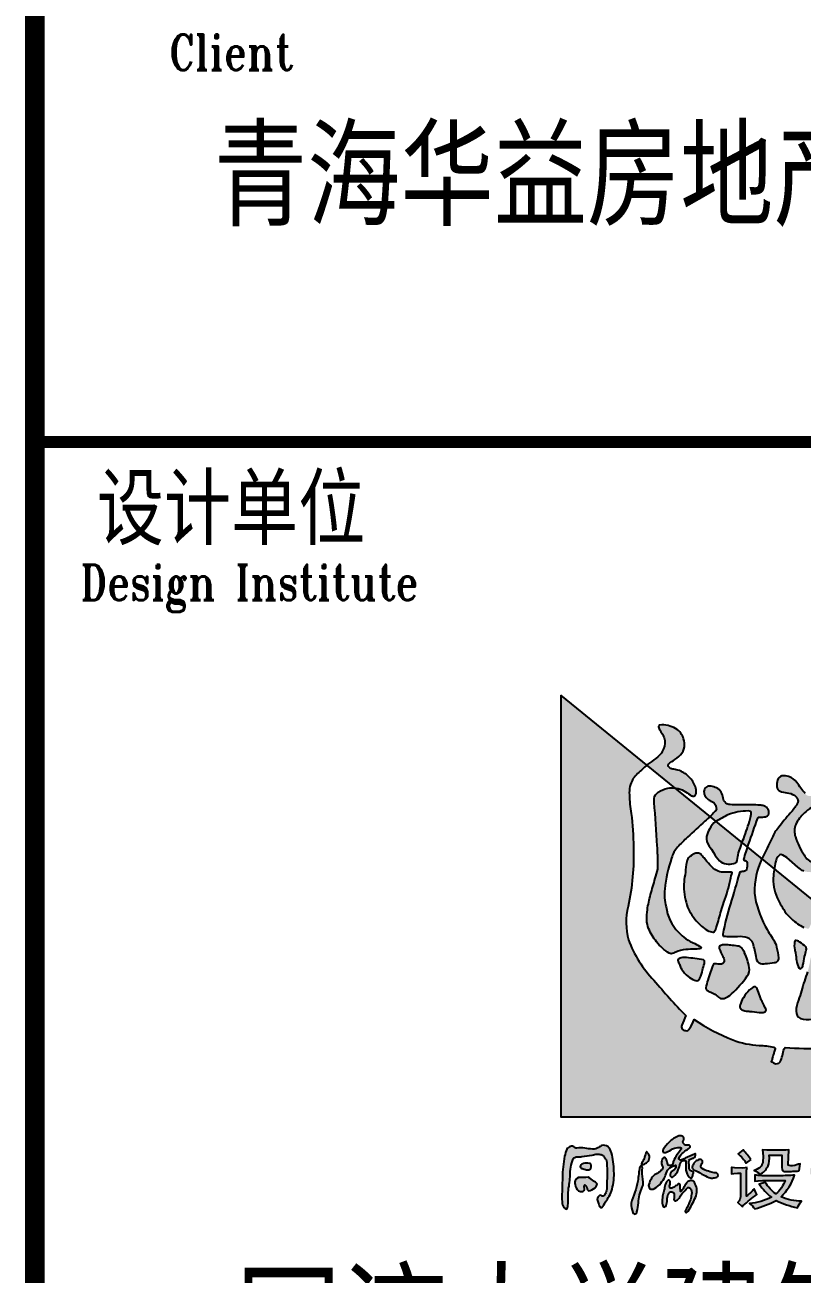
# Model space of a CAD drawing. Extents: x -1348811 to 123514, y -640545 to 749356.
# Drawn here: x -688279 to -686300, y 192568 to 195749 of the extents above; entities that cross this region are included whole.
import ezdxf
from ezdxf.enums import TextEntityAlignment as Align

# ---------------------------------------------------------------- set-up
doc = ezdxf.new("R2010")
doc.units = 0
doc.header["$LTSCALE"] = 10
doc.header["$MEASUREMENT"] = 0
doc.layers.get('0').update_dxf_attribs({"linetype": 'CONTINUOUS'})
doc.layers.add('STAIR', color=9, linetype='CONTINUOUS')
doc.layers.add('图框', color=7, linetype='CONTINUOUS')
doc.styles.add('TKZ1_tjhts.shx', font='tjromant.shx', dxfattribs={"bigfont": 'tjhts.shx'})
doc.styles.add('TKZ2_tjkts.shx', font='tjromant.shx', dxfattribs={"bigfont": 'tjkts.shx'})

# ---------------------------------------------------------------- blocks, each defined once
blk = doc.blocks.new('TJAD_TK_LOGO')
for points in [[(0.3088, 0.2387, -0.055111), (0.2978, 0.218, -0.399817), (0.2889, 0.2131, -0.15154), (0.2813, 0.2164, -0.301448), (0.2805, 0.2256, 0.010306), (0.2893, 0.248, -0.01851), (0.2158, 0.3296, -0.103184), (0.1567, 0.4231, -0.120959), (0.1559, 0.5005, 0.063512), (0.1683, 0.6375, 0.024265), (0.1633, 0.7157, -0.039016), (0.1589, 0.7586, -0.148803), (0.1672, 0.7952, -0.063522), (0.1899, 0.8185, -0.021561), (0.1991, 0.8269), (0, 0.9887), (0, 0.0136), (1.2, 0.0136), (0.9015, 0.2562, -0.02734), (0.8698, 0.2318, -0.056811), (0.8015, 0.1955, -0.043653), (0.7428, 0.1781, 0.070224), (0.7398, 0.1676, -0.155586), (0.7336, 0.1464, -0.268078), (0.7145, 0.1445, 0.046034), (0.7138, 0.1514, -0.10837), (0.7157, 0.158, 0.067272), (0.7193, 0.1723, 0.007869), (0.606, 0.1714, -0.018474), (0.519, 0.1742, 0.089356), (0.5135, 0.1595, -0.084297), (0.509, 0.1441, -0.378712), (0.4979, 0.1366, -0.129516), (0.4872, 0.1418, 0.010082), (0.4893, 0.1483, -0.06366), (0.4927, 0.1585, -0.047427), (0.496, 0.17, 0.412458), (0.4928, 0.175, 0.04646), (0.4591, 0.1791, -0.083304), (0.3984, 0.1918, -0.056916)], [(0.2775, 0.8514, 0.150805), (0.2864, 0.8696, 0.118181), (0.2844, 0.888, 0.061251), (0.2779, 0.9015, 0.110829), (0.2658, 0.9118, 0.065976), (0.2483, 0.9188, 0.129921), (0.2287, 0.9197, 0.40681), (0.2264, 0.9157, 0.07663), (0.2303, 0.907, -0.019502), (0.2369, 0.8958, -0.085799), (0.2406, 0.8843, -0.150999), (0.2351, 0.8585, -0.086307), (0.2248, 0.8465, -0.019332), (0.2062, 0.8326, 0.015742), (0.1991, 0.8269), (0.2636, 0.7745, -0.014783), (0.2672, 0.7742, -0.092021), (0.2852, 0.7675, -0.021612), (0.2992, 0.7583, 0.020501), (0.3016, 0.7569, -0.138406), (0.302, 0.7565, -0.004327), (0.3042, 0.7558, 0.041521), (0.3068, 0.7553, 0.017006), (0.3094, 0.7562, 0.175362), (0.3127, 0.7602, 0.115175), (0.3133, 0.7703, 0.133458), (0.3016, 0.7947, 0.090138), (0.282, 0.8113, 0.068529), (0.2674, 0.8165, -0.013934), (0.2566, 0.8189, -0.201719), (0.2496, 0.8239, -0.378426), (0.2504, 0.8307, -0.084166), (0.2598, 0.8373, 0.070184)], [(0.2636, 0.7745, 0.064867), (0.2476, 0.7736, 0.116531), (0.2256, 0.7646, 0.208218), (0.2161, 0.7503, 0.02194), (0.2164, 0.7413, -0.003556), (0.2234, 0.6402, -0.008585), (0.2249, 0.6059, -0.036626), (0.2244, 0.5869, -0.030322), (0.2188, 0.5654, 0.008639), (0.2079, 0.5277, 0.029199), (0.2005, 0.4927, 0.047639), (0.1991, 0.4689, 0.083135), (0.2032, 0.4501, 0.077424), (0.2218, 0.4185, 0.095524), (0.2514, 0.392, 0.133345), (0.2555, 0.391, 0.037671), (0.266, 0.3945, -0.074764), (0.2892, 0.4005, -0.017227), (0.3115, 0.4018, 0.103318), (0.3238, 0.4034, 0.529251), (0.3243, 0.406, 0.058891), (0.3103, 0.4144, -0.106556), (0.2722, 0.4408, -0.157893), (0.2439, 0.4997, -0.090292), (0.2406, 0.5406, -0.061166), (0.2567, 0.6121, -0.11155), (0.2702, 0.6374, -0.016825), (0.2934, 0.6606, -0.002917), (0.3335, 0.6973, 0.013927), (0.3452, 0.7082)], [(0.4736, 0.7314, 0.018572), (0.4732, 0.7314), (0.4732, 0.7318, 0.06936), (0.4703, 0.733, 0.047212), (0.46, 0.7347, 0.024282), (0.4431, 0.7352, -0.000753), (0.4115, 0.7353, -0.013374), (0.3921, 0.7358, -0.164458), (0.3817, 0.7396, -0.15617), (0.3755, 0.7508, 0.064833), (0.3714, 0.765, 0.17195), (0.3603, 0.7744, 0.077232), (0.3482, 0.7786, 0.099365), (0.3407, 0.7784, 0.128164), (0.3354, 0.7756, 0.199677), (0.3314, 0.766, 0.156287), (0.3348, 0.7545, 0.086381), (0.3434, 0.7463, 0.029794), (0.3514, 0.742, -0.218512), (0.3587, 0.7337, -0.050196), (0.3602, 0.726, -0.223734), (0.3564, 0.7197, -0.013892), (0.3452, 0.7082), (0.3589, 0.6971, -0.00619), (0.3868, 0.7123, -0.093205), (0.4339, 0.7212, -0.103421), (0.4394, 0.72, -0.384925), (0.4409, 0.717, -0.045853), (0.4384, 0.7029, -0.014561), (0.4233, 0.6576, 0.006316), (0.4195, 0.6478), (0.4323, 0.6374, -0.003465), (0.4348, 0.6445, -0.002724), (0.4557, 0.7043, -0.338072), (0.4611, 0.707, 0.005218), (0.4734, 0.7074, 0.309415), (0.4756, 0.7082, 0.132077), (0.4786, 0.7099, 0.147744), (0.4814, 0.7154, 0.135646), (0.4808, 0.7231, 0.18433)]]:
    blk.add_hatch(color=256).paths.add_polyline_path(points)
h = blk.add_hatch(color=256)
h.paths.add_polyline_path([(0.7123, 0.7547, 0.083086), (0.7078, 0.7611, 0.127732), (0.7011, 0.7644, 0.060999), (0.6727, 0.7685, 0.050289), (0.6488, 0.769, 0.061315), (0.6263, 0.7647, -0.058239), (0.6053, 0.759, -0.023274), (0.5769, 0.7559, -0.318074), (0.5654, 0.7615, -0.012807), (0.5459, 0.787, 0.176594), (0.5273, 0.8007, 0.141446), (0.5118, 0.8023, 0.254042), (0.5015, 0.7926, 0.094349), (0.5002, 0.7774, 0.272202), (0.5073, 0.7669, 0.06938), (0.523, 0.7632, -0.099001), (0.5405, 0.7575, -0.173209), (0.5486, 0.7467, -0.244282), (0.547, 0.7377, -0.042049), (0.5309, 0.7159, 0.019533), (0.5043, 0.6835, 0.074328), (0.4889, 0.6592, -0.003717), (0.4656, 0.6104), (0.4938, 0.5874, -0.03259), (0.4985, 0.6073, -0.114709), (0.5043, 0.6174), (0.5072, 0.6195), (0.5091, 0.6202), (0.5118, 0.6201), (0.5142, 0.6193), (0.5231, 0.6138), (0.5294, 0.6085), (0.5482, 0.5915), (0.5545, 0.5865), (0.5549, 0.5865, 0.137325), (0.5628, 0.5817, 0.052206), (0.5812, 0.5795, -0.039081), (0.5963, 0.5784, -0.061234), (0.5998, 0.5775, -0.389955), (0.6022, 0.5741, -0.015439), (0.6014, 0.5665, -0.009793), (0.5919, 0.5135, -0.001555), (0.5909, 0.5086), (0.6061, 0.4962, -0.005675), (0.6129, 0.5218, 0.021764), (0.6244, 0.5699, -0.037231), (0.6265, 0.5785, -0.166808), (0.6296, 0.5808, 0.014415), (0.6366, 0.5837, 0.232872), (0.6415, 0.5909, 0.087887), (0.641, 0.6009, 0.002273), (0.6378, 0.6149, -0.178357), (0.6381, 0.6188, -0.001216), (0.6509, 0.6596, -0.011476), (0.6643, 0.6991, -0.017032), (0.6756, 0.7288, -0.192629), (0.6888, 0.7399, -0.05264), (0.7021, 0.7447, 0.121865), (0.7115, 0.7475, 0.384919)])
h.paths.add_polyline_path([(0.5967, 0.7372, -0.021509), (0.6281, 0.7468, -0.053885), (0.6378, 0.7487, -0.363115), (0.652, 0.7407, -0.093078), (0.646, 0.7046, 0.023125), (0.6222, 0.6265, -0.067346), (0.6135, 0.6034, -0.278742), (0.6057, 0.5995, -0.067064), (0.5855, 0.6021, -0.223721), (0.5632, 0.6194, -0.070697), (0.543, 0.6609, -0.171192), (0.5437, 0.69, -0.090372), (0.5638, 0.7166, -0.097027)], flags=16)
h = blk.add_hatch(color=256)
h.paths.add_polyline_path([(0.4195, 0.6478), (0.3589, 0.6971, 0.122439), (0.3441, 0.6794, 0.077208), (0.3376, 0.6622, 0.221374), (0.3431, 0.6401, -0.044103), (0.3534, 0.6251, 0.092474), (0.3673, 0.6059, 0.149827), (0.383, 0.5987, 0.078107), (0.4006, 0.5996, 0.300992), (0.4085, 0.6066, 0.003448), (0.4116, 0.6244, -0.014936)])
h.paths.add_polyline_path([(0.4481, 0.5312, -0.118411), (0.4656, 0.6104), (0.4323, 0.6374, 0.013731), (0.4236, 0.6091, 0.354128), (0.4255, 0.6066, 0.149403), (0.4255, 0.6062, -0.033756), (0.429, 0.6051, -0.301225), (0.4322, 0.6016, -0.067966), (0.4306, 0.5853, -0.155357), (0.4255, 0.5826, -0.0383), (0.4175, 0.5813, 0.394404), (0.4141, 0.5771, -0.002997), (0.3933, 0.5061, 0.027314), (0.3759, 0.4366, 0.262389), (0.3769, 0.4312, 0.054171), (0.4093, 0.4301, -0.120269), (0.4322, 0.4278, -0.238212), (0.445, 0.4145, -0.030328), (0.4518, 0.3843, 0.177342), (0.4589, 0.3692, 0.189169), (0.4732, 0.3674, 0.024901), (0.4941, 0.3699, 0.43233), (0.5035, 0.3812, 0.054023), (0.4992, 0.4064, 0.072563), (0.4928, 0.4227, -0.024272), (0.4732, 0.4551, -0.09052)])
h.paths.add_polyline_path([(0.5909, 0.5086), (0.4938, 0.5874, 0.02545), (0.492, 0.5716, 0.128799), (0.5009, 0.5201, 0.044216), (0.5216, 0.4843, 0.076323), (0.548, 0.4604, 0.034366), (0.5624, 0.4519, 0.076032), (0.5722, 0.4489, 0.341488), (0.575, 0.4509, 0.069217), (0.5844, 0.4795, 0.009229)])
h.paths.add_polyline_path([(0.6061, 0.4962, 0.003269), (0.6024, 0.4814, 0.051211), (0.5967, 0.4451, 0.204101), (0.5987, 0.435, -0.011598), (0.6232, 0.4203, -0.044991), (0.6598, 0.3936, -0.200983), (0.6695, 0.3801, -0.006426), (0.6785, 0.3385, 0.079721), (0.6871, 0.3112, 0.326464), (0.6907, 0.3094, 0.087838), (0.6948, 0.3111, 0.087656), (0.7146, 0.3317, 0.286319), (0.7196, 0.3603, 0.076349), (0.7011, 0.3885, -0.160397), (0.6755, 0.4398), (0.6755, 0.4398)])
h.paths.add_polyline_path([(0.8517, 0.2966), (0.7903, 0.3465, 0.007087), (0.7769, 0.3013, 0.070922), (0.7741, 0.2754, 0.248353), (0.779, 0.265, 0.199635), (0.7954, 0.2684, -0.006886), (0.8134, 0.2746, 0.05678), (0.8467, 0.293, 0.006803)])
h = blk.add_hatch(color=256)
h.paths.add_polyline_path([(0.393, 0.5629, -0.011586), (0.3965, 0.5787, 0.253288), (0.3961, 0.5791, 0.095247), (0.3878, 0.5795, -0.0106), (0.3763, 0.5795, -0.133876), (0.3608, 0.5833, -0.082431), (0.3451, 0.5964, -0.01622), (0.3317, 0.6124, 0.042319), (0.324, 0.621, 0.140851), (0.3172, 0.6238, 0.145933), (0.3085, 0.6218, 0.038492), (0.302, 0.6178), (0.3016, 0.6178, 0.000616), (0.3, 0.6162, 0.032553), (0.2979, 0.6148, 0.095329), (0.2942, 0.6103, 0.096767), (0.2905, 0.5971, -0.001525), (0.2876, 0.5737, 0.034244), (0.285, 0.5522, 0.085899), (0.2916, 0.5041, 0.097395), (0.3137, 0.4669, 0.083463), (0.3395, 0.445, 0.098864), (0.3517, 0.4407, 0.30663), (0.3559, 0.443, 0.075685), (0.3606, 0.4535, 0.009946), (0.371, 0.4905, -0.023424), (0.3776, 0.5099, 0.034776)])
h.paths.add_polyline_path([(0.3331, 0.3723, 0.321528), (0.3303, 0.3767, 0.021484), (0.2909, 0.382, 0.022843), (0.2815, 0.3822, 0.102534), (0.2763, 0.381, 0.130045), (0.2718, 0.3783, 0.267367), (0.2712, 0.3737, -0.005872), (0.2757, 0.3643, 0.058515), (0.2798, 0.3554, 0.081344), (0.2949, 0.3383, 0.099387), (0.3095, 0.3298, 0.035917), (0.3152, 0.3284, 0.245908), (0.3185, 0.3297, 0.105203), (0.327, 0.3486, -0.034055), (0.3316, 0.3653, 0.056891)])
h.paths.add_polyline_path([(0.4315, 0.3396, 0.245812), (0.436, 0.3593, 0.065072), (0.4255, 0.3925, 0.134826), (0.4253, 0.3934, -0.114996), (0.4251, 0.3945, 0.061748), (0.4182, 0.4045, 0.16919), (0.4099, 0.4088, 0.009694), (0.3932, 0.4108, 0.017654), (0.3823, 0.4116, 0.044621), (0.3745, 0.4112, 0.15913), (0.3675, 0.4082, 0.263058), (0.3666, 0.4036, 0.037983), (0.3754, 0.3845, -0.091013), (0.3784, 0.3745, -0.183458), (0.3763, 0.3696, -0.186991), (0.3705, 0.3666, -0.076588), (0.3638, 0.3668, 0.012233), (0.357, 0.368, 0.175338), (0.3532, 0.367, 0.023216), (0.3404, 0.3302, 0.04069), (0.3358, 0.3123, 0.28537), (0.3389, 0.3059, 0.048651), (0.3472, 0.3023, -0.083296), (0.3595, 0.2951, 0.044689), (0.3674, 0.2887, 0.196761), (0.3781, 0.2876, 0.127879), (0.3954, 0.2982, 0.050671)])
h.paths.add_polyline_path([(0.4633, 0.2851, 0.013244), (0.4608, 0.2933, 0.042352), (0.4538, 0.3106, 0.086452), (0.451, 0.3142, 0.181931), (0.4475, 0.3144, 0.105167), (0.437, 0.3071, 0.063777), (0.4225, 0.2892, 0.079039), (0.415, 0.2726, 0.295118), (0.4173, 0.2626, 0.12746), (0.4262, 0.259, 0.051219), (0.4378, 0.2577, -0.006938), (0.4592, 0.2552, 0.101871), (0.4716, 0.2561, 0.282022), (0.4753, 0.2604, 0.127329), (0.4734, 0.2662), (0.4732, 0.2662, -0.004335)])
h.paths.add_polyline_path([(0.6577, 0.3076, -0.058552), (0.6453, 0.3355, -0.043685), (0.6412, 0.3591, 0.088622), (0.6365, 0.3722, 0.151789), (0.6215, 0.3846, -0.046532), (0.6062, 0.3942, 0.04555), (0.5995, 0.3981, 0.043142), (0.5967, 0.3991), (0.5966, 0.3994, 0.251715), (0.5858, 0.3963, 0.137334), (0.5764, 0.371, -0.022108), (0.5712, 0.349, 0.025269), (0.5573, 0.3052, -0.028381), (0.5499, 0.2836, 0.095667), (0.5444, 0.258, 0.266705), (0.5545, 0.2414, 0.133638), (0.5811, 0.2399, 0.117773), (0.6341, 0.259, 0.081266), (0.6603, 0.2854, 0.080524), (0.6632, 0.2917), (0.6632, 0.292), (0.6636, 0.2924), (0.6636, 0.2952), (0.6632, 0.2952, 0.059624)])
h.paths.add_polyline_path([(0.5675, 0.4064, 0.121011), (0.5636, 0.4099, 0.051248), (0.5498, 0.4198, 0.077555), (0.5447, 0.4219, 0.238499), (0.5422, 0.4212, 0.167798), (0.5412, 0.4181, 0.09655), (0.5414, 0.3999, -0.014406), (0.5433, 0.3923, -0.00033), (0.5454, 0.375, 0.1059), (0.5513, 0.3573, 0.313865), (0.5557, 0.3565, 0.231713), (0.5604, 0.3643, 0.026659), (0.5643, 0.3846, -0.007425), (0.5681, 0.3998, 0.16995)])
h.paths.add_polyline_path([(0.6788, 0.2495, 0.082015), (0.6802, 0.2581, 0.360369), (0.6746, 0.2636, 0.094324), (0.6683, 0.2635, 0.109868), (0.6658, 0.2629, -0.017853), (0.6636, 0.2619), (0.6632, 0.2619, 0.095638), (0.6515, 0.2506, 0.069381), (0.6467, 0.2423, 0.391778), (0.6489, 0.2376, 0.16265), (0.6584, 0.2374, 0.029698), (0.6632, 0.2387), (0.6636, 0.2387, 0.027865), (0.6738, 0.2427, 0.232972)])
h.paths.add_polyline_path([(0.7651, 0.3086, -0.00792), (0.7663, 0.3122, -0.04061), (0.7673, 0.3161, 0.057732), (0.7686, 0.323, 0.231089), (0.7664, 0.3309, 0.223752), (0.7548, 0.3302, 0.032861), (0.7336, 0.3152, -0.012035), (0.7156, 0.3033, 0.160241), (0.7001, 0.2874, 0.160304), (0.6998, 0.2673, 0.221951), (0.7087, 0.2557, 0.080228), (0.7255, 0.2484, 0.124433), (0.7414, 0.2473, 0.177577), (0.7482, 0.2548, 0.06059), (0.7578, 0.2826, -0.013372)])
h = blk.add_hatch(color=256)
h.paths.add_polyline_path([(0.1087, -0.0549, 0.215782), (0.0955, -0.0527, 0.067417), (0.0878, -0.0572, -0.168397), (0.0723, -0.0608, -0.018722), (0.0557, -0.0587, 0.069135), (0.0371, -0.0584, -0.211583), (0.0322, -0.0571, 0.012327), (0.0271, -0.0542, 0.18165), (0.0227, -0.0546, 0.234564), (0.0145, -0.0607, 0.06939), (0.0092, -0.0773, 0.040114), (0.004, -0.1264, 0.00862), (0.0038, -0.1509, 0.034302), (0.0033, -0.1865, 0.240525), (0.0113, -0.1992, 0.151405), (0.014, -0.1995, 0.254247), (0.0165, -0.1924, 0.038225), (0.0174, -0.1663, -0.061608), (0.0194, -0.1463, 0.026815), (0.0223, -0.1127, -0.054652), (0.0257, -0.0929, -0.028262), (0.0289, -0.0835, -0.253686), (0.0385, -0.0789, 0.007206), (0.0489, -0.0782, -0.006599), (0.0729, -0.0746, 0.009999), (0.0841, -0.0723, -0.062381), (0.0934, -0.0735, -0.15567), (0.0993, -0.0771, -0.051163), (0.1052, -0.0853, -0.102101), (0.1065, -0.0911, -0.03095), (0.1072, -0.1291, 0.010088), (0.1069, -0.1503, -0.131285), (0.1038, -0.1627, -0.019629), (0.1006, -0.1683, -0.485137), (0.0962, -0.1696, 0.001583), (0.093, -0.1677, 0.165296), (0.0875, -0.1704, 0.24859), (0.0847, -0.1785, 0.066176), (0.0882, -0.1886, 0.038595), (0.0909, -0.1945, 0.378365), (0.0951, -0.1957, 0.077759), (0.1038, -0.1826, 0.016012), (0.1121, -0.17, 0.054651), (0.1183, -0.1552, 0.087206), (0.1231, -0.1116, 0.064902), (0.1173, -0.0684, 0.144064)])
h.paths.add_polyline_path([(0.0629, -0.0931), (0.0559, -0.0934), (0.0526, -0.0942), (0.0487, -0.0957), (0.0473, -0.0971), (0.0457, -0.0999, 0.333571), (0.0462, -0.1038, 0.045952), (0.0523, -0.1067, 0.064784), (0.0622, -0.1092, 0.210865), (0.0684, -0.1072, 0.127927), (0.0706, -0.102, 0.211886), (0.0696, -0.0958, 0.12013), (0.0674, -0.0941)], flags=17)
h.paths.add_polyline_path([(0.058, -0.146, -0.039434), (0.0609, -0.152, 0.054133), (0.0642, -0.1578, 0.123184), (0.0796, -0.1504, 0.140353), (0.0842, -0.1429, 0.284617), (0.0828, -0.1391, -0.012464), (0.0763, -0.135, 0.016141), (0.0639, -0.1258, -0.029736), (0.0406, -0.1269, -0.149024), (0.0367, -0.13, 0.190304), (0.0335, -0.134, 0.089845), (0.0332, -0.143, 0.171078), (0.0413, -0.1572, 0.249801), (0.0503, -0.1586, 0.378768), (0.055, -0.1529, 0.031236), (0.054, -0.1458), (0.0561, -0.1439)], flags=17)
h.paths.add_polyline_path([(0.1936, -0.0808, -0.130766), (0.1929, -0.0832, -0.049), (0.1889, -0.0904, 0.175351), (0.1867, -0.0955, 0.389375), (0.1886, -0.0971, 0.146359), (0.1966, -0.0935, 0.079034), (0.2024, -0.0886, 0.101244), (0.205, -0.0836, 0.132531), (0.2051, -0.0769, 0.067751), (0.2031, -0.0722, 0.050259), (0.1996, -0.0676, 0.454265), (0.198, -0.0678, 0.06765), (0.196, -0.0731, 0.007561)])
h.paths.add_polyline_path([(0.189, -0.104, 0.313541), (0.1862, -0.1002, 0.335576), (0.1832, -0.1018, 0.015792), (0.1784, -0.1349, -0.057755), (0.1712, -0.1608, 0.000363), (0.1628, -0.1859, 0.094511), (0.1671, -0.2072, 0.230423), (0.1705, -0.2113, 0.369117), (0.1764, -0.2058, 0.039319), (0.18, -0.1854, -0.109188), (0.1887, -0.1489, 0.00425), (0.1908, -0.1434, 0.032369), (0.1887, -0.118, -0.025515)])
h.paths.add_polyline_path([(0.251, -0.0452, 0.093827), (0.2363, -0.0633, 0.302072), (0.2373, -0.0679, 0.296548), (0.2444, -0.0681, 0.04254), (0.259, -0.0604, -0.129019), (0.2753, -0.0571, -0.117204), (0.2785, -0.0581, -0.328405), (0.2786, -0.0608, -0.051459), (0.2703, -0.0723, 0.085646), (0.2604, -0.09, 0.031903), (0.2597, -0.0932, -0.315533), (0.2562, -0.0979, -0.134544), (0.2509, -0.099, -0.408117), (0.2479, -0.0961, 0.035639), (0.2445, -0.0851, 0.084333), (0.2416, -0.0806, 0.358627), (0.239, -0.0802, 0.227473), (0.2329, -0.092, 0.148882), (0.235, -0.0994, -0.254787), (0.2358, -0.1059, -0.110418), (0.229, -0.1131, -0.032156), (0.2173, -0.1207, 0.122106), (0.2102, -0.1279, 0.074479), (0.2035, -0.1443, 0.233421), (0.2058, -0.152, 0.316166), (0.2167, -0.1523, 0.122903), (0.2315, -0.1397, 0.056501), (0.2413, -0.1246, -0.025506), (0.2474, -0.11, -0.174643), (0.2597, -0.1006, 0.004602), (0.2657, -0.0979, -0.251477), (0.2643, -0.107, -0.130218), (0.2586, -0.1116, 0.16089), (0.2539, -0.1165, 0.172735), (0.253, -0.123, 0.448793), (0.2607, -0.1246, 0.141971), (0.272, -0.1086, 0.057248), (0.2765, -0.0945, -0.334885), (0.2836, -0.0873, -0.076773), (0.2877, -0.0871, -0.545841), (0.2894, -0.0894, -0.008092), (0.2895, -0.1045, 0.139136), (0.2949, -0.1235, 0.144746), (0.301, -0.1277, 0.355116), (0.3041, -0.1263, 0.046986), (0.3064, -0.118, 0.052614), (0.3072, -0.1148, 0.237681), (0.3057, -0.1128, 0.025436), (0.3015, -0.1114, -0.354836), (0.298, -0.1075, -0.049448), (0.2968, -0.0935, -0.035628), (0.2969, -0.0883, -0.387964), (0.3001, -0.084, -0.009611), (0.3071, -0.0814, 0.187317), (0.3113, -0.0778, 0.232403), (0.3115, -0.0721, 0.143525), (0.3105, -0.0719, 0.022411), (0.2879, -0.0821, -0.00319), (0.2795, -0.086, -0.206179), (0.276, -0.0863, -0.165764), (0.2735, -0.0838, -0.217969), (0.274, -0.0802, -0.110096), (0.2841, -0.0684, -0.031862), (0.2964, -0.0594, 0.078929), (0.2994, -0.0567, 0.264707), (0.2996, -0.0548, 0.034215), (0.298, -0.0525, 0.174735), (0.2957, -0.0516, 0.001752), (0.2917, -0.0518, -0.177458), (0.2867, -0.0505, -0.140307), (0.2831, -0.0469, -0.275752), (0.2842, -0.0412, 0.167681), (0.2852, -0.035, 0.301407), (0.2787, -0.0302, 0.08311), (0.273, -0.0304, 0.130737)])
h.paths.add_polyline_path([(0.3265, -0.1185, 0.027579), (0.3434, -0.1267, 0.154526), (0.3537, -0.1275, 0.082415), (0.3631, -0.1246, 0.312986), (0.3634, -0.1187, 0.221824), (0.3602, -0.1161, 0.031656), (0.355, -0.1158, -0.00721), (0.3422, -0.1122, -0.071904), (0.3274, -0.106, -0.267193), (0.324, -0.1005, -0.023267), (0.3278, -0.0922, 0.395574), (0.3247, -0.0851, 0.188464), (0.3166, -0.0869, 0.051998), (0.3107, -0.0902, 0.108508), (0.3062, -0.0972, 0.200123), (0.3045, -0.1041, 0.191616), (0.3078, -0.1086, -0.01282)])
h.paths.add_polyline_path([(0.3061, -0.1345, 0.188222), (0.2987, -0.1344, 0.20573), (0.2909, -0.1393, 0.018376), (0.2852, -0.1492, -0.117409), (0.2773, -0.1592, -0.060927), (0.2765, -0.1465, 0.215117), (0.2745, -0.1419, 0.470033), (0.2699, -0.1433, -0.045545), (0.2616, -0.1486, -0.074224), (0.2553, -0.1514, -0.568137), (0.252, -0.1485, -0.07678), (0.2526, -0.1441, 0.100197), (0.2529, -0.1346, 0.387299), (0.2502, -0.1327, 0.118665), (0.2478, -0.1338, 0.185429), (0.2406, -0.1469, -0.018374), (0.2387, -0.1583, 0.026924), (0.2355, -0.1694, -0.013447), (0.2349, -0.18, 0.097057), (0.2361, -0.1921, 0.277047), (0.2398, -0.1951, 0.192921), (0.2429, -0.1932, 0.125735), (0.2464, -0.1796, -0.084178), (0.2486, -0.1648, -0.292454), (0.2566, -0.1598, -0.427415), (0.2627, -0.1662, -0.039723), (0.2621, -0.1773, 0.744354), (0.2674, -0.1794, 0.173973), (0.2753, -0.1721, -0.079593), (0.2831, -0.1615, 0.037997), (0.2923, -0.1518, -0.536451), (0.3002, -0.1519, -0.220641), (0.3027, -0.1657, -0.033334), (0.3, -0.1785, -0.02197), (0.2922, -0.1962, -0.036413), (0.288, -0.2042, 0.059035), (0.2879, -0.2046, 0.221247), (0.2894, -0.2077, 0.229092), (0.2907, -0.2079, 0.104052), (0.2938, -0.2056, 0.039622), (0.3034, -0.1893, 0.031663), (0.3116, -0.1728, 0.083922), (0.3151, -0.1559, 0.095464), (0.3114, -0.1418, 0.118136)])
h.paths.add_polyline_path([(0.4291, -0.0935), (0.4405, -0.0853, 0.028783), (0.4221, -0.0627), (0.4102, -0.0715, -0.06685)])
h.paths.add_polyline_path([(0.4215, -0.1047), (0.4022, -0.1042), (0.3969, -0.1036), (0.3948, -0.1036), (0.3948, -0.1181), (0.4007, -0.1176), (0.4092, -0.1169), (0.4158, -0.1168), (0.4158, -0.1709, -0.223037), (0.4102, -0.1829, -0.003297), (0.4095, -0.1842), (0.42, -0.1936, 0.201777), (0.4221, -0.1917, -0.033526), (0.4536, -0.1659, -0.02738), (0.4473, -0.1527, -0.067274), (0.4298, -0.1697, -0.004515), (0.43, -0.112, -0.051491), (0.4312, -0.1036)])
h.paths.add_polyline_path([(0.4681, -0.0776), (0.4676, -0.0915, -0.202539), (0.4614, -0.1024, -0.066868), (0.4473, -0.1105, -0.101276), (0.4613, -0.1193, 0.145344), (0.4788, -0.1017, 0.140249), (0.4824, -0.0753, -0.003162), (0.5118, -0.0753, -0.016144), (0.5113, -0.0906, 0.052901), (0.5122, -0.1087, 0.214665), (0.5146, -0.1118, 0.093296), (0.5153, -0.1118, 0.137117), (0.5238, -0.1126, 0.000424), (0.5373, -0.1123, 0.022294), (0.5517, -0.1112), (0.5538, -0.0948), (0.5502, -0.0961), (0.5458, -0.0974), (0.5419, -0.0985), (0.5363, -0.0994), (0.5323, -0.0995), (0.5266, -0.0985), (0.5261, -0.0963), (0.5266, -0.0805), (0.5279, -0.0627), (0.5208, -0.0631), (0.5109, -0.0633), (0.4981, -0.0633), (0.4859, -0.0633), (0.4771, -0.0632), (0.4669, -0.0627)])
h.paths.add_polyline_path([(0.5056, -0.1225, -0.002263), (0.4652, -0.1224, -0.028919), (0.4487, -0.1207), (0.4487, -0.1351), (0.4568, -0.134), (0.467, -0.1332, -0.001197), (0.5012, -0.1332, 0.000411), (0.5195, -0.1332, -0.117897), (0.4977, -0.1647, -0.081518), (0.4732, -0.1382), (0.4592, -0.142, 0.067412), (0.4873, -0.1722, -0.099344), (0.4368, -0.1867, -0.117302), (0.4487, -0.1993, 0.051291), (0.4985, -0.1798, 0.052048), (0.5475, -0.1968, -0.102524), (0.5573, -0.1817, -0.086164), (0.5097, -0.1716, 0.112398), (0.5412, -0.1212, -0.018709)])
h.paths.add_polyline_path([(0.6036, -0.1181), (0.6036, -0.1747, -0.094232), (0.598, -0.1829), (0.6085, -0.1968), (0.647, -0.1609), (0.64, -0.147), (0.619, -0.1691), (0.619, -0.1241, -0.058001), (0.6207, -0.1057, 0.319569), (0.6199, -0.1049, 0.045142), (0.6064, -0.1062, 0.020451), (0.5944, -0.1061, -0.034776), (0.5777, -0.1049), (0.5777, -0.1193, -0.030546)])
h.paths.add_polyline_path([(0.6099, -0.0601), (0.5952, -0.0664, -0.049542), (0.6141, -0.0941), (0.6302, -0.0872, 0.030356)])
h.paths.add_polyline_path([(0.6595, -0.1054, -0.019379), (0.6351, -0.1042), (0.6351, -0.1193, -0.02608), (0.6603, -0.1181), (0.682, -0.1181), (0.682, -0.1729, -0.021278), (0.6806, -0.2012), (0.6974, -0.2012, -0.017067), (0.6967, -0.1716), (0.6967, -0.1181), (0.7148, -0.1181, -0.024313), (0.7409, -0.1193), (0.7409, -0.1042, -0.018656), (0.7103, -0.1055), (0.6967, -0.1055), (0.6967, -0.0765, -0.143011), (0.7016, -0.0589, 0.162811), (0.697, -0.0572, 0.035376), (0.6847, -0.0564, 0.004148), (0.6806, -0.0564, -0.046173), (0.6819, -0.0675, -0.00345), (0.682, -0.1055, -0.001359)])
h.paths.add_polyline_path([(0.7665, -0.0695), (0.7665, -0.0854), (0.8078, -0.0854), (0.8078, -0.2004), (0.8257, -0.2004), (0.8257, -0.0854), (0.867, -0.0854), (0.867, -0.0695)])
h.paths.add_polyline_path([(0.9301, -0.1569, -0.040499), (0.9291, -0.1744, -0.3078), (0.915, -0.1875, -0.189438), (0.8973, -0.1845, -0.186489), (0.89, -0.1721, -0.07743), (0.8894, -0.158), (0.8723, -0.158, 0.198241), (0.8816, -0.1938, 0.214326), (0.9098, -0.2039, 0.249549), (0.9415, -0.1907, 0.135294), (0.948, -0.1641), (0.948, -0.0695), (0.9301, -0.0695)])
h.paths.add_polyline_path([(1.0285, -0.0695), (1.0088, -0.0695), (0.9602, -0.2004), (0.9786, -0.2004), (0.9926, -0.1613), (1.0441, -0.1613), (1.0579, -0.2004), (1.0772, -0.2004)])
h.paths.add_polyline_path([(1.0186, -0.0882), (1.0389, -0.146), (0.9981, -0.146)], flags=16)
h.paths.add_polyline_path([(1.0908, -0.0695), (1.0908, -0.2004), (1.1399, -0.2004, 0.229129), (1.182, -0.1827, 0.179316), (1.1971, -0.1343, 0.181564), (1.1826, -0.0858, 0.220204), (1.1406, -0.0695)])
h.paths.add_polyline_path([(1.1086, -0.0846), (1.1391, -0.0846, -0.337188), (1.1746, -0.1078, -0.124189), (1.1773, -0.1517, -0.40123), (1.1391, -0.1844), (1.1086, -0.1844)], flags=16)
blk.add_lwpolyline([(0, 0.9887), (0, 0.0136), (1.2, 0.0136)], close=True)
for points in [[(0.5654, 0.7615, -0.012807), (0.5459, 0.787, 0.176594), (0.5273, 0.8007, 0.141446), (0.5118, 0.8023, 0.254042), (0.5015, 0.7926, 0.094349), (0.5002, 0.7774, 0.272202), (0.5073, 0.7669, 0.06938), (0.523, 0.7632, -0.099001), (0.5405, 0.7575, -0.176084), (0.5487, 0.7465, -0.238335), (0.547, 0.7377, -0.042049), (0.5309, 0.7159, 0.019533), (0.5043, 0.6835, 0.074328), (0.4889, 0.6592, -0.003717), (0.4656, 0.6104, 0.118412), (0.4481, 0.5312, 0.09052), (0.4732, 0.4551, 0.024272), (0.4928, 0.4227, -0.072563), (0.4992, 0.4064, -0.054023), (0.5035, 0.3812, -0.43233), (0.4941, 0.3699, -0.024901), (0.4732, 0.3674, -0.189169), (0.4589, 0.3692, -0.177342), (0.4518, 0.3843, 0.030328), (0.445, 0.4145, 0.238212), (0.4322, 0.4278, 0.120269), (0.4093, 0.4301, -0.054171), (0.3769, 0.4312, -0.262389), (0.3759, 0.4366, -0.027314), (0.3933, 0.5061, 0.002997), (0.4141, 0.5771, -0.42145), (0.4179, 0.5814, 0.036527), (0.4255, 0.5826, 0.155357), (0.4306, 0.5853, 0.067966), (0.4322, 0.6016, 0.301225), (0.429, 0.6051, 0.033756), (0.4255, 0.6062, -0.149403), (0.4255, 0.6066, -0.354128), (0.4236, 0.6091, -0.017197), (0.4348, 0.6445, -0.010154), (0.4348, 0.6445, -0.002724), (0.4557, 0.7043, -0.338072), (0.4611, 0.707, 0.005218), (0.4734, 0.7074, 0.309415), (0.4756, 0.7082, 0.132077), (0.4786, 0.7099, 0.147744), (0.4814, 0.7154, 0.135646), (0.4808, 0.7231, 0.18433), (0.4736, 0.7314, 0.018572), (0.4732, 0.7314), (0.4732, 0.7318, 0.071117), (0.4702, 0.733, 0.046841), (0.46, 0.7347, 0.024282), (0.4431, 0.7352, -0.000753), (0.4115, 0.7353, -0.013374), (0.3921, 0.7358, -0.164458), (0.3817, 0.7396, -0.15617), (0.3755, 0.7508, 0.064833), (0.3714, 0.765, 0.17195), (0.3603, 0.7744, 0.077232), (0.3482, 0.7786, 0.099365), (0.3407, 0.7784, 0.128164), (0.3354, 0.7756, 0.199677), (0.3314, 0.766, 0.156287), (0.3348, 0.7545, 0.086381), (0.3434, 0.7463, 0.029794), (0.3514, 0.742, -0.218512), (0.3587, 0.7337, -0.050196), (0.3602, 0.726, -0.223734), (0.3564, 0.7197, -0.027824), (0.3335, 0.6973, 0.002917), (0.2934, 0.6606, 0.016825), (0.2702, 0.6374, 0.11155), (0.2567, 0.6121, 0.061166), (0.2406, 0.5406, 0.090292), (0.2439, 0.4997, 0.157893), (0.2722, 0.4408, 0.106556), (0.3103, 0.4144, -0.057352), (0.324, 0.4062, -0.620281), (0.3238, 0.4034, -0.103318), (0.3115, 0.4018, 0.017227), (0.2892, 0.4005, 0.074764), (0.266, 0.3945, -0.037671), (0.2555, 0.391, -0.146442), (0.2511, 0.3922, -0.094541), (0.2218, 0.4185, -0.075684), (0.2035, 0.4493, -0.086697), (0.1991, 0.4689, -0.047639), (0.2005, 0.4927, -0.029199), (0.2079, 0.5277, -0.008639), (0.2188, 0.5654, 0.030322), (0.2244, 0.5869, 0.036626), (0.2249, 0.6059, 0.008585), (0.2234, 0.6402, 0.003541), (0.2164, 0.7409, -0.022961), (0.2161, 0.7503, -0.208218), (0.2256, 0.7646, -0.116531), (0.2476, 0.7736, -0.079727), (0.2672, 0.7742, -0.092021), (0.2852, 0.7675, -0.021612), (0.2992, 0.7583, 0.020501), (0.3016, 0.7569, -0.138406), (0.302, 0.7565, -0.004327), (0.3042, 0.7558, 0.041521), (0.3068, 0.7553, 0.017006), (0.3094, 0.7562, 0.218913), (0.313, 0.7614, 0.100805), (0.3133, 0.7703, 0.133458), (0.3016, 0.7947, 0.090138), (0.282, 0.8113, 0.068529), (0.2674, 0.8165, -0.013934), (0.2566, 0.8189, -0.201719), (0.2496, 0.8239, -0.33618), (0.2499, 0.8301, -0.089843), (0.2598, 0.8373, 0.067656), (0.2769, 0.8508, 0.15691), (0.2864, 0.8696, 0.118181), (0.2844, 0.888, 0.061251), (0.2779, 0.9015, 0.110829), (0.2658, 0.9118, 0.065976), (0.2483, 0.9188, 0.126476), (0.2292, 0.9198, 0.453262), (0.2264, 0.9157, 0.07663), (0.2303, 0.907, -0.019502), (0.2369, 0.8958, -0.085799), (0.2406, 0.8843, -0.150999), (0.2351, 0.8585, -0.086307), (0.2248, 0.8465, -0.019332), (0.2062, 0.8326, 0.037315), (0.1899, 0.8185, 0.063522), (0.1672, 0.7952, 0.148803), (0.1589, 0.7586, 0.039016), (0.1633, 0.7157, -0.024265), (0.1683, 0.6375, -0.063512), (0.1559, 0.5005, 0.120959), (0.1567, 0.4231, 0.103184), (0.2158, 0.3296, 0.01851), (0.2893, 0.248, -0.010306), (0.2805, 0.2256, 0.301448), (0.2813, 0.2164, 0.15154), (0.2889, 0.2131, 0.399817), (0.2978, 0.218, 0.055111), (0.3088, 0.2387, 0.056916), (0.3984, 0.1918, 0.083304), (0.4591, 0.1791, -0.046418), (0.4928, 0.175, -0.509372), (0.4955, 0.1688, 0.042269), (0.4927, 0.1585, 0.06366), (0.4893, 0.1483, -0.010082), (0.4872, 0.1418, 0.129516), (0.4979, 0.1366, 0.378712), (0.509, 0.1441, 0.084297), (0.5135, 0.1595, -0.089356), (0.519, 0.1742, 0.018474), (0.606, 0.1714, -0.007869)], [(0.6281, 0.7468, 0.021509), (0.5967, 0.7372, 0.097027), (0.5638, 0.7166, 0.090372), (0.5437, 0.69, 0.169889), (0.5429, 0.6611, 0.071038), (0.5632, 0.6194, 0.223721), (0.5855, 0.6021, 0.067064), (0.6057, 0.5995, 0.278742), (0.6135, 0.6034, 0.067346), (0.6222, 0.6265, -0.023125), (0.646, 0.7046, 0.093078), (0.652, 0.7407, 0.363115), (0.6378, 0.7487, 0.053885), (0.6281, 0.7468, 6.810958)], [(0.4339, 0.7212, 0.093231), (0.3868, 0.7123, 0.00619), (0.3589, 0.6971, 0.122439), (0.3441, 0.6794, 0.077208), (0.3376, 0.6622, 0.223971), (0.3433, 0.6399, -0.043458), (0.3534, 0.6251, 0.092474), (0.3673, 0.6059, 0.149827), (0.383, 0.5987, 0.078107), (0.4006, 0.5996, 0.300992), (0.4085, 0.6066, 0.003448), (0.4116, 0.6244, -0.021253), (0.4233, 0.6576, 0.014561), (0.4384, 0.7029, 0.045853), (0.4409, 0.717, 0.360509), (0.4396, 0.7199, 0.107188), (0.4339, 0.7212, -16745.559379)], [(0.3961, 0.5791, 0.094892), (0.3878, 0.5795, -0.0106), (0.3763, 0.5795, -0.133876), (0.3608, 0.5833, -0.082431), (0.3451, 0.5964, -0.01622), (0.3317, 0.6124, 0.042319), (0.324, 0.621, 0.140851), (0.3172, 0.6238, 0.145933), (0.3085, 0.6218, 0.038492), (0.302, 0.6178), (0.3016, 0.6178, 0.000616), (0.3, 0.6162, 0.031804), (0.298, 0.6148, 0.096292), (0.2942, 0.6103, 0.096767), (0.2905, 0.5971, -0.001525), (0.2876, 0.5737, 0.034244), (0.285, 0.5522, 0.085899), (0.2916, 0.5041, 0.097395), (0.3137, 0.4669, 0.083463), (0.3395, 0.445, 0.098864), (0.3517, 0.4407, 0.30663), (0.3559, 0.443, 0.075685), (0.3606, 0.4535, 0.009946), (0.371, 0.4905, -0.023424), (0.3776, 0.5099, 0.034776), (0.393, 0.5629, -0.011586), (0.3965, 0.5787, 0.266953), (0.3961, 0.5791, -9.367818)], [(0.5628, 0.5817, -0.137325), (0.5549, 0.5865), (0.5545, 0.5865), (0.5482, 0.5915), (0.5294, 0.6085), (0.5231, 0.6138), (0.5142, 0.6193), (0.5118, 0.6201), (0.5091, 0.6202), (0.5072, 0.6195), (0.5043, 0.6174, 0.11368), (0.4985, 0.6074, 0.058255), (0.492, 0.5716, 0.128799), (0.5009, 0.5201, 0.044216), (0.5216, 0.4843, 0.076323), (0.548, 0.4604, 0.034366), (0.5624, 0.4519, 0.072238)], [(0.3745, 0.4112, 0.15913), (0.3675, 0.4082, 0.288408), (0.3667, 0.4032, 0.037176), (0.3754, 0.3845, -0.091013), (0.3784, 0.3745, -0.183458), (0.3763, 0.3696, -0.186991), (0.3705, 0.3666, -0.073503), (0.3641, 0.3668, 0.012051), (0.3574, 0.3679, 0.191959), (0.3532, 0.367, 0.023216), (0.3404, 0.3302, 0.04069), (0.3358, 0.3123, 0.28537), (0.3389, 0.3059, 0.048651), (0.3472, 0.3023, -0.083296), (0.3595, 0.2951, 0.044689), (0.3674, 0.2887, 0.196761), (0.3781, 0.2876, 0.127879), (0.3954, 0.2982, 0.050671), (0.4315, 0.3396, 0.245812), (0.436, 0.3593, 0.065072), (0.4255, 0.3925, 0.14855), (0.4253, 0.3935, -0.105311), (0.4251, 0.3945, 0.061748), (0.4182, 0.4045, 0.172152), (0.4097, 0.4088, 0.009599), (0.3932, 0.4108, 0.017654), (0.3823, 0.4116, 0.044621), (0.3745, 0.4112, 14.039162)], [(0.5636, 0.4099, 0.051248), (0.5498, 0.4198, 0.074352), (0.545, 0.4219, 0.258738), (0.5422, 0.4212, 0.167798), (0.5412, 0.4181, 0.09655), (0.5414, 0.3999, -0.014406), (0.5433, 0.3923, -0.00033), (0.5454, 0.375, 0.1059), (0.5513, 0.3573, 0.313865), (0.5557, 0.3565, 0.231713), (0.5604, 0.3643, 0.026659), (0.5643, 0.3846, -0.007268), (0.568, 0.3995, 0.17843), (0.5675, 0.4064, 0.121011), (0.5636, 0.4099, -4.005973)], [(0.3303, 0.3767, 0.021484), (0.2909, 0.382, 0.022843), (0.2815, 0.3822, 0.102534), (0.2763, 0.381, 0.130045), (0.2718, 0.3783, 0.297474), (0.2714, 0.3732, -0.00558), (0.2757, 0.3643, 0.058515), (0.2798, 0.3554, 0.081344), (0.2949, 0.3383, 0.099387), (0.3095, 0.3298, 0.035917), (0.3152, 0.3284, 0.291616), (0.3189, 0.3302, 0.101893), (0.327, 0.3486, -0.0334), (0.3315, 0.3649, 0.055709), (0.333, 0.3718, 0.351699), (0.3303, 0.3767, 0.192035)], [(0.5712, 0.349, 0.025269), (0.5573, 0.3052, -0.028381), (0.5499, 0.2836, 0.095667), (0.5444, 0.258, 0.266705), (0.5545, 0.2414, 0.133638), (0.5811, 0.2399, 0.117773)], [(0.4475, 0.3144, 0.105167), (0.437, 0.3071, 0.063777), (0.4225, 0.2892, 0.079039), (0.415, 0.2726, 0.295118), (0.4173, 0.2626, 0.12746), (0.4262, 0.259, 0.051219), (0.4378, 0.2577, -0.006938), (0.4592, 0.2552, 0.096731), (0.471, 0.2559, 0.313514), (0.4753, 0.2604, 0.118262), (0.4736, 0.2658), (0.4736, 0.2661), (0.4732, 0.2662, -0.004335), (0.4633, 0.2851, 0.013244), (0.4608, 0.2933, 0.040921), (0.4541, 0.31, 0.09847), (0.451, 0.3142, 0.181931), (0.4475, 0.3144, 6.785247)], [(0.1979, -0.068, 0.064778), (0.196, -0.0731, 0.007561), (0.1936, -0.0808, -0.130766), (0.1929, -0.0832, -0.049), (0.1889, -0.0904, 0.145283), (0.1868, -0.0946, 0.551757), (0.1886, -0.0971, 0.146359), (0.1966, -0.0935, 0.079034), (0.2024, -0.0886, 0.101244), (0.205, -0.0836, 0.132531), (0.2051, -0.0769, 0.09128), (0.2022, -0.0707, 0.033188), (0.1998, -0.0677, 0.58845), (0.1979, -0.068, 1.283189)], [(0.324, -0.1005, -0.023267), (0.3278, -0.0922, 0.395574), (0.3247, -0.0851, 0.188464), (0.3166, -0.0869, 0.051998), (0.3107, -0.0902, 0.108508), (0.3062, -0.0972, 0.200123), (0.3045, -0.1041, 0.239968), (0.3091, -0.1093, -0.011966), (0.3265, -0.1185, 0.026796), (0.3429, -0.1265, 0.16248), (0.3537, -0.1275, 0.082415), (0.3631, -0.1246, 0.312986), (0.3634, -0.1187, 0.221824), (0.3602, -0.1161, 0.031656), (0.355, -0.1158, -0.00721), (0.3422, -0.1122, -0.071904), (0.3274, -0.106, -0.267193), (0.324, -0.1005, -1.034673)], [(0.4405, -0.0853, 0.028783), (0.4221, -0.0627), (0.4102, -0.0715, -0.06685), (0.4291, -0.0935), (0.4405, -0.0853)], [(0.0674, -0.0941), (0.0629, -0.0931), (0.0559, -0.0934), (0.0526, -0.0942), (0.0487, -0.0957), (0.0473, -0.0971), (0.0457, -0.0999), (0.0457, -0.0999, 0.333571), (0.0462, -0.1038, 0.045952), (0.0523, -0.1067, 0.064784), (0.0622, -0.1092, 0.210865), (0.0684, -0.1072, 0.127927), (0.0706, -0.102, 0.211886), (0.0696, -0.0958, 0.12013), (0.0674, -0.0941, 0.205248)], [(0.1832, -0.1018, 0.015792), (0.1784, -0.1349, -0.057755), (0.1712, -0.1608, 0.000363), (0.1628, -0.1859, 0.094511), (0.1671, -0.2072, 0.230423), (0.1705, -0.2113, 0.369117), (0.1764, -0.2058, 0.039319), (0.18, -0.1854, -0.109188), (0.1887, -0.1489, 0.00425), (0.1908, -0.1434, 0.032369), (0.1887, -0.118, -0.024093), (0.189, -0.1048, 0.365167), (0.1862, -0.1002, 0.335576), (0.1832, -0.1018, -4.82272)], [(0.4312, -0.1036), (0.4215, -0.1047), (0.4022, -0.1042), (0.3969, -0.1036), (0.3948, -0.1036), (0.3948, -0.1036), (0.3948, -0.1181), (0.4007, -0.1176), (0.4092, -0.1169), (0.4158, -0.1168), (0.4158, -0.171, -0.221898), (0.4102, -0.1829, -0.003297), (0.4095, -0.1842), (0.42, -0.1936, 0.201777), (0.4221, -0.1917, -0.033526), (0.4536, -0.1659, -0.02738), (0.4473, -0.1527, -0.067274), (0.4298, -0.1697, -0.004515), (0.43, -0.112, -0.051491), (0.4312, -0.1036, 1.276431)], [(0.0406, -0.1269), (0.0406, -0.1269, -0.149024), (0.0367, -0.13, 0.190304), (0.0335, -0.134, 0.089845), (0.0332, -0.143, 0.171078), (0.0413, -0.1572, 0.249801), (0.0503, -0.1586, 0.403637), (0.0549, -0.1524, 0.029133), (0.054, -0.1458), (0.0561, -0.1439), (0.058, -0.146, -0.039434), (0.0609, -0.152, 0.054133), (0.0642, -0.1578, 0.123184), (0.0796, -0.1504, 0.129726), (0.084, -0.1436, 0.403849), (0.0819, -0.1386, -0.010847), (0.0763, -0.135, 0.016141), (0.0639, -0.1258, -0.029736), (0.0406, -0.1269, 49.864195)], [(0.2478, -0.1338, 0.185682), (0.2406, -0.1469, -0.018341), (0.2387, -0.1583, 0.026924), (0.2355, -0.1694, -0.013447), (0.2349, -0.18, 0.093363), (0.236, -0.1917, 0.304335), (0.2398, -0.1951, 0.291554), (0.2438, -0.1916, 0.117574), (0.2464, -0.1787, -0.079063), (0.2486, -0.1648, -0.300592), (0.2569, -0.1598, -0.368552), (0.2626, -0.1652, -0.043209), (0.2621, -0.1773, 0.744354), (0.2674, -0.1794, 0.177438), (0.2754, -0.1719, -0.078291), (0.2831, -0.1615, 0.039946), (0.2927, -0.1512, -0.451499), (0.2998, -0.1514, -0.230308), (0.3027, -0.1657, -0.033334), (0.3, -0.1785, -0.02197), (0.2922, -0.1962, -0.034481), (0.2883, -0.2038, 0.327695), (0.2882, -0.2061, 0.128468), (0.2894, -0.2077, 0.229092), (0.2907, -0.2079, 0.151567), (0.2948, -0.2041, 0.035943), (0.3034, -0.1893, 0.031663), (0.3116, -0.1728, 0.083922), (0.3151, -0.1559, 0.095464), (0.3114, -0.1418, 0.118136), (0.3061, -0.1345, 0.188222), (0.2987, -0.1344, 0.20573), (0.2909, -0.1393, 0.021251), (0.2844, -0.1508, -0.101043), (0.2773, -0.1592, -0.060927), (0.2765, -0.1465, 0.215117), (0.2745, -0.1419, 0.470033), (0.2699, -0.1433, -0.045545), (0.2616, -0.1486, -0.074224), (0.2553, -0.1514, -0.417651), (0.2521, -0.1497, -0.097649), (0.2526, -0.1441, 0.097114), (0.253, -0.1349, 0.421439), (0.2502, -0.1327, 0.118665), (0.2478, -0.1338, 0.480434)], [(0.4487, -0.1206), (0.4487, -0.1351), (0.4568, -0.134), (0.467, -0.1332, -0.001197), (0.5012, -0.1332, 0.000411), (0.5195, -0.1332, -0.117897), (0.4977, -0.1647, -0.081518), (0.4732, -0.1382), (0.4592, -0.142, 0.067412), (0.4873, -0.1722, -0.099344), (0.4368, -0.1867, -0.117302), (0.4487, -0.1993, 0.051291), (0.4985, -0.1798, 0.052048), (0.5475, -0.1968, -0.102524), (0.5573, -0.1817, -0.086164), (0.5097, -0.1716, 0.112398), (0.5412, -0.1212, -0.018709), (0.5056, -0.1225, -0.002263), (0.4652, -0.1224, -0.029288), (0.4485, -0.1206, -12.247816)]]:
    blk.add_lwpolyline(points, format="xyb")
for points in [[(0.0841, -0.0723, -0.064608), (0.0938, -0.0736, -0.148081), (0.0993, -0.0771, -0.051163), (0.1052, -0.0853, -0.102101), (0.1065, -0.0911, -0.03095), (0.1072, -0.1291, 0.010316), (0.1069, -0.1508, -0.114991), (0.1044, -0.1617, -0.026322), (0.0999, -0.1693, -0.36855), (0.0962, -0.1696, 0.001583), (0.093, -0.1677, 0.165296), (0.0875, -0.1704, 0.284311), (0.085, -0.1796, 0.058684), (0.0882, -0.1886, 0.035482), (0.0906, -0.194, 0.42388), (0.0951, -0.1957, 0.077759), (0.1038, -0.1826, 0.016012), (0.1121, -0.17, 0.060529), (0.1188, -0.1536, 0.083781), (0.1231, -0.1116, 0.063229), (0.1176, -0.0695, 0.154163), (0.1087, -0.0549, 0.215782), (0.0955, -0.0527, 0.067417), (0.0878, -0.0572, -0.15511), (0.0736, -0.0609, -0.020128), (0.0557, -0.0587, 0.069135), (0.0371, -0.0584, -0.152007), (0.0334, -0.0579, 0.015393), (0.0271, -0.0542, 0.18165), (0.0227, -0.0546, 0.24442), (0.0143, -0.0611, 0.067673), (0.0092, -0.0773, 0.040114), (0.004, -0.1264, 0.00862), (0.0038, -0.1509, 0.034302), (0.0033, -0.1865, 0.219688), (0.0102, -0.1985, 0.224662), (0.014, -0.1995, 0.254247), (0.0165, -0.1924, 0.038225), (0.0174, -0.1663, -0.061608), (0.0194, -0.1463, 0.026815), (0.0223, -0.1127, -0.054652), (0.0257, -0.0929, -0.028262), (0.0289, -0.0835, -0.253686), (0.0385, -0.0789, 0.007206), (0.0489, -0.0782, -0.006599), (0.0729, -0.0746, 0.009999)], [(0.273, -0.0304, 0.130737), (0.251, -0.0452, 0.088699), (0.2369, -0.0622, 0.387064), (0.2373, -0.0679, 0.296548), (0.2444, -0.0681, 0.04254), (0.259, -0.0604, -0.129019), (0.2753, -0.0571, -0.117204), (0.2785, -0.0581, -0.328405), (0.2786, -0.0608, -0.051459), (0.2703, -0.0723, 0.085646), (0.2604, -0.09, 0.042347), (0.2595, -0.0943, -0.257362), (0.2562, -0.0979, -0.134544), (0.2509, -0.099, -0.408117), (0.2479, -0.0961, 0.033303), (0.2447, -0.0858, 0.096312), (0.2416, -0.0806, 0.428215), (0.2386, -0.0805, 0.197066), (0.233, -0.0907, 0.173607), (0.235, -0.0994, -0.254787), (0.2358, -0.1059, -0.110418), (0.229, -0.1131, -0.032156), (0.2173, -0.1207, 0.123756), (0.2101, -0.1281, 0.067355), (0.2039, -0.1428, 0.278531), (0.2058, -0.152, 0.316166), (0.2167, -0.1523, 0.122903), (0.2315, -0.1397, 0.056501), (0.2413, -0.1246, -0.025506), (0.2474, -0.11, -0.174643), (0.2597, -0.1006, 0.004602), (0.2657, -0.0979, -0.251477), (0.2643, -0.107, -0.130218), (0.2586, -0.1116, 0.16089), (0.2539, -0.1165, 0.172735), (0.253, -0.123, 0.448793), (0.2607, -0.1246, 0.141971), (0.272, -0.1086, 0.060529), (0.2766, -0.0936, -0.306995), (0.2836, -0.0873, -0.076773), (0.2877, -0.0871, -0.332365), (0.2894, -0.0882, -0.00874), (0.2895, -0.1045, 0.139136), (0.2949, -0.1235, 0.144746), (0.301, -0.1277, 0.411443), (0.3043, -0.1258, 0.044065), (0.3064, -0.118, 0.052614), (0.3072, -0.1148, 0.288852), (0.3052, -0.1126, 0.027434), (0.3007, -0.1112, -0.22073), (0.2982, -0.1087, -0.053716), (0.2968, -0.0935, -0.048058), (0.2971, -0.0866, -0.264203), (0.3001, -0.084, -0.009366), (0.3069, -0.0815, 0.189138), (0.3112, -0.0779, 0.23794), (0.3115, -0.0721, 0.298753), (0.3095, -0.0723, 0.021447), (0.2879, -0.0821, -0.00319), (0.2795, -0.086, -0.206179), (0.276, -0.0863, -0.165764), (0.2735, -0.0838, -0.217969), (0.274, -0.0802, -0.110096), (0.2841, -0.0684, -0.031862), (0.2964, -0.0594, 0.078929), (0.2994, -0.0567, 0.347861), (0.2993, -0.0542, 0.026782), (0.298, -0.0525, 0.206765), (0.2952, -0.0516, 0.001894), (0.291, -0.0518, -0.151169), (0.2867, -0.0505, -0.140307), (0.2831, -0.0469, -0.275752), (0.2842, -0.0412, 0.167681), (0.2852, -0.035, 0.301407), (0.2787, -0.0302, 0.08311)], [(0.5517, -0.1112), (0.5538, -0.0948), (0.5502, -0.0961), (0.5458, -0.0974), (0.5419, -0.0985), (0.5363, -0.0994), (0.5323, -0.0995), (0.5283, -0.0988), (0.5265, -0.0979), (0.5263, -0.0971), (0.5261, -0.0954), (0.5266, -0.0805), (0.5279, -0.0627), (0.5208, -0.0631), (0.5109, -0.0633), (0.4981, -0.0633), (0.4859, -0.0633), (0.4771, -0.0632), (0.4669, -0.0627), (0.4681, -0.0776), (0.4676, -0.0915, -0.202539), (0.4614, -0.1024, -0.066868), (0.4473, -0.1105, -0.101276), (0.4613, -0.1193, 0.145344), (0.4788, -0.1017, 0.140249), (0.4824, -0.0753, -0.003162), (0.5118, -0.0753), (0.5118, -0.0753, -0.016144), (0.5113, -0.0906, 0.050777), (0.5121, -0.108, 0.255064), (0.5146, -0.1118, 0.093296), (0.5153, -0.1118, 0.137117), (0.5238, -0.1126, 0.000424), (0.5373, -0.1123, 0.022294)]]:
    blk.add_lwpolyline(points, format="xyb", close=True)
at = {"layer": '图框', "style": 'TKZ1_tjhts.shx'}
blk.add_text('同济大学建筑设计研究院', height=0.258835, dxfattribs=at).set_placement((0.6, -0.4754), align=Align.MIDDLE_CENTER)
blk = doc.blocks.new('TJAD_TK_A1')
at = {"const_width": 1}
blk.add_lwpolyline([(1251.379, 940.449), (1251.379, 366.449)], dxfattribs=at)
at = {"layer": '图框', "const_width": 0.6}
blk.add_lwpolyline([(1251.379, 740.449), (1331.379, 740.449)], dxfattribs=at)
at = {"color": 1, "xscale": 22.02171320475964, "yscale": 22.02171320475964, "zscale": 22.02171320475958}
blk.add_blockref('TJAD_TK_LOGO', (1278.166, 705.775), dxfattribs=at)
at = {"style": 'TKZ2_tjkts.shx', "width": 0.8}
for s, p in [('Client', (1261.379, 760.297)), ('Design Institute', (1262.311, 733.297))]:
    blk.add_text(s, height=1.8, dxfattribs=at).set_placement(p, align=Align.MIDDLE_CENTER)
at = {"style": 'TKZ2_tjkts.shx'}
blk.add_text('设计单位', height=3.6, dxfattribs=at).set_placement((1261.379, 736.997), align=Align.MIDDLE_CENTER)
blk = doc.blocks.new('TJAD_图框_A1')
at = {"layer": '图框'}
blk.add_blockref('TJAD_TK_A1', (0, 0), dxfattribs=at)
at = {"layer": '图框', "color": 6, "style": 'TKZ1_tjhts.shx'}
blk.add_text('青海华益房地产开发有限公司', height=5, dxfattribs=at).set_placement((1291.379, 753.949), align=Align.MIDDLE_CENTER)

msp = doc.modelspace()

# ---------------------------------------------------------------- block references
at = {"layer": 'STAIR', "xscale": 50, "yscale": 50, "zscale": 50}
msp.add_blockref('TJAD_图框_A1', (-750823.1, 157664.6), dxfattribs=at)

doc.saveas('drawing.dxf')
